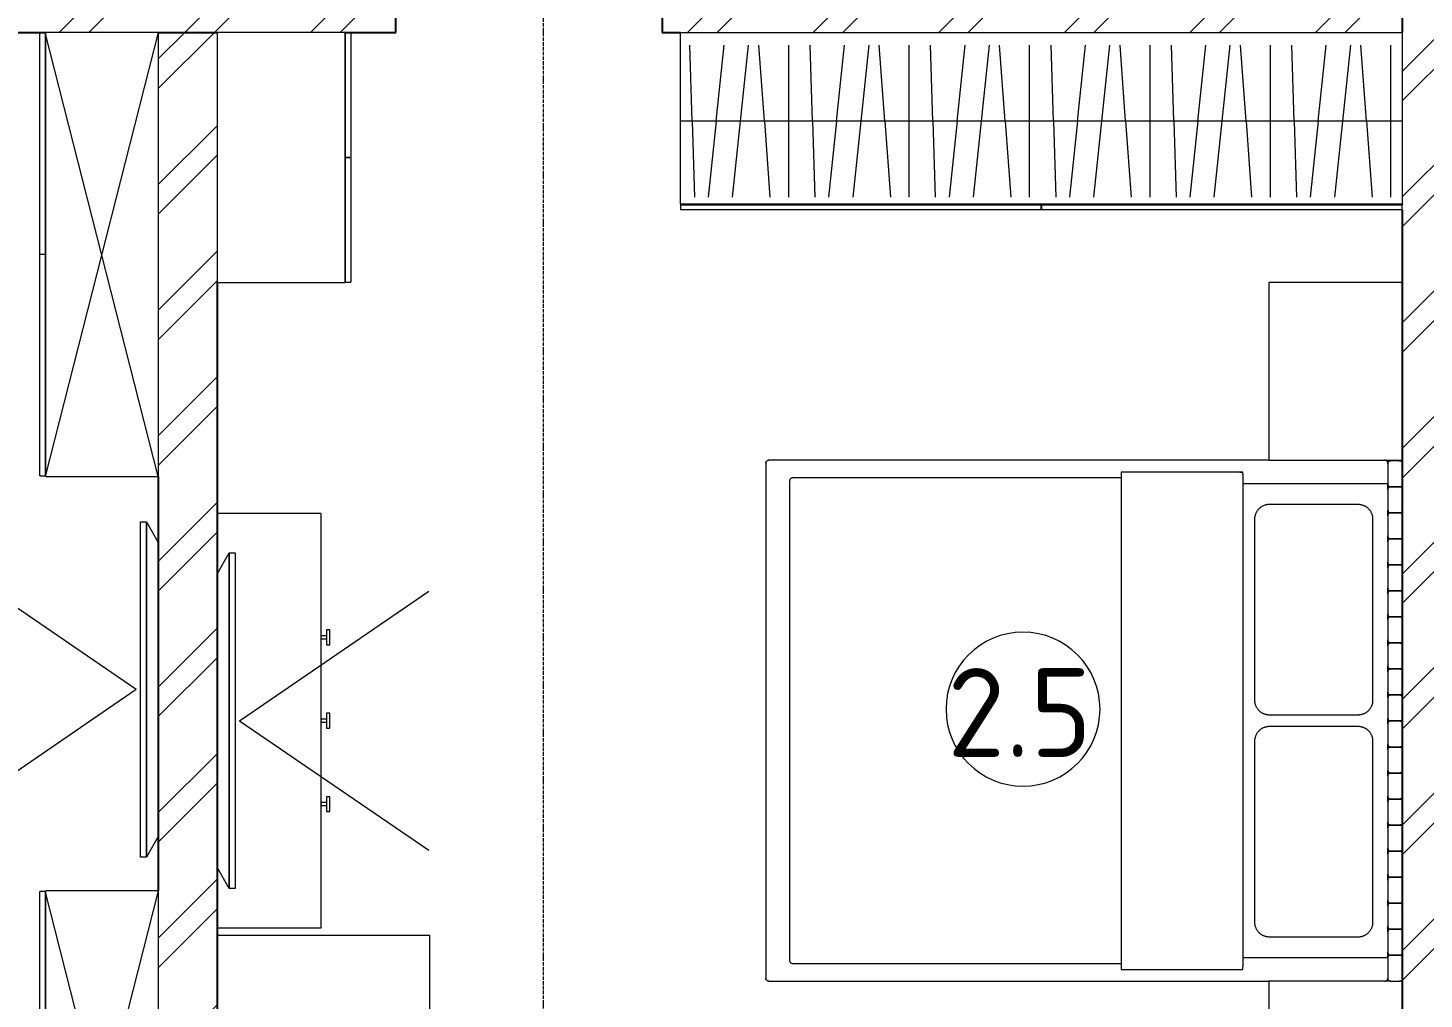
# Model space of a CAD drawing. Header units: millimetres. Extents: x -5016 to 62892, y -6019 to 88916.
# Drawn here: x 7760 to 12475, y 42884 to 46165 of the extents above; entities that cross this region are included whole.
import ezdxf

# ---------------------------------------------------------------- set-up
doc = ezdxf.new("R2010")
doc.units = ezdxf.units.MM
doc.linetypes.add('Осевая 12-2-2', pattern=[16, 12, -2, 0, -2])
for name, color, linetype, lineweight in [('A-AREA-IDEN', 8, 'Continuous', 13), ('A-DETL-GENF', 9, 'Continuous', 13), ('A-WALL', 8, 'Continuous', 13), ('A-WALL-PATT', 8, 'Continuous', 13), ('I-FURN', 9, 'Continuous', 13), ('M-EQPM', 9, 'Continuous', 13), ('S-GRID', 8, 'Continuous', 13), ('АР_подложка', 8, 'Continuous', 13)]:
    doc.layers.add(name, color=color, linetype=linetype, lineweight=lineweight)
doc.styles.add('GOST Common', font='GOST_Common.ttf', dxfattribs={"height": 300})
pattern_1 = [(45, (0, 0), (-212.132, 212.132), []), (45, (0, 100), (-212.132, 212.132), [])]

# ---------------------------------------------------------------- blocks, each defined once
blk = doc.blocks.new('INT 18 Шкаф - INT 18 Шкаф-1564839-Этаж 2 - Планировка')
at = {"layer": 'A-DETL-GENF'}
for p, q in [((-1179.3, -307), (-1179.3, 207)), ((-1098, -50), (-1116.8, 207)), ((-1016.7, -50), (-989.7, 207)), ((-935.3, -50), (-908.3, 207)), ((-854, -50), (-861.9, 207)), ((-772.7, -307), (-772.7, 207)), ((-691.3, -50), (-710.2, 207)), ((-610, -50), (-583, 207)), ((-528.7, -50), (-501.7, 207)), ((-447.3, -50), (-455.2, 207)), ((-366, -307), (-366, 207)), ((-284.7, -50), (-303.5, 207)), ((-203.3, -50), (-176.3, 207)), ((-122, -50), (-95, 207)), ((-40.7, -50), (-48.5, 207)), ((40.7, -307), (40.7, 207)), ((122, -50), (103.2, 207)), ((203.3, -50), (230.3, 207)), ((284.7, -50), (311.7, 207)), ((366, -50), (358.1, 207)), ((447.3, -307), (447.3, 207)), ((528.7, -50), (509.8, 207)), ((610, -50), (637, 207)), ((691.3, -50), (718.3, 207)), ((772.7, -50), (764.8, 207)), ((854, -307), (854, 207)), ((935.3, -50), (916.5, 207)), ((1016.7, -50), (1043.7, 207)), ((1098, -50), (1125, 207)), ((1179.3, -50), (1171.5, 207)), ((-1220, -50), (-813.3, -50)), ((-1098, -50), (-1079.2, -307)), ((-1043.7, -307), (-1016.7, -50)), ((-935.3, -50), (-962.3, -307)), ((-854, -50), (-846.1, -307)), ((-813.3, -50), (-406.7, -50)), ((-691.3, -50), (-672.5, -307)), ((-637, -307), (-610, -50)), ((-528.7, -50), (-555.7, -307)), ((-447.3, -50), (-439.5, -307)), ((-406.7, -50), (0, -50)), ((-284.7, -50), (-265.8, -307)), ((-230.3, -307), (-203.3, -50)), ((-122, -50), (-149, -307)), ((-40.7, -50), (-32.8, -307)), ((0, -50), (406.7, -50)), ((122, -50), (140.8, -307)), ((176.3, -307), (203.3, -50)), ((284.7, -50), (257.7, -307)), ((366, -50), (373.9, -307)), ((406.7, -50), (813.3, -50)), ((528.7, -50), (547.5, -307)), ((583, -307), (610, -50)), ((691.3, -50), (664.3, -307)), ((772.7, -50), (780.5, -307)), ((813.3, -50), (1220, -50)), ((935.3, -50), (954.2, -307)), ((989.7, -307), (1016.7, -50)), ((1098, -50), (1071, -307)), ((1179.3, -50), (1187.2, -307))]:
    blk.add_line(p, q, dxfattribs=at)
at = {"layer": 'I-FURN'}
for p, q in [((-1218.5, 250), (-0.8, 250)), ((-1218.5, 250), (-1218.5, 232)), ((-0.8, 232), (-0.8, 250)), ((0.8, 250), (1218.5, 250)), ((0.8, 250), (0.8, 232)), ((1218.5, 232), (1218.5, 250)), ((-1220, 230), (-1220, -350)), ((-1220, 230), (1220, 230)), ((-0.8, 232), (-1218.5, 232)), ((1218.5, 232), (0.8, 232)), ((1220, -350), (1220, 230)), ((1220, -350), (-1220, -350))]:
    blk.add_line(p, q, dxfattribs=at)
blk = doc.blocks.new('INT 18 Шкаф - INT 18 Шкаф-1564877-Этаж 2 - Планировка')
at = {"layer": 'I-FURN'}
for p, q in [((-421, 100), (-0.8, 100)), ((-421, 100), (-421, 82)), ((-0.8, 82), (-0.8, 100)), ((0.8, 100), (421, 100)), ((0.8, 100), (0.8, 82)), ((421, 82), (421, 100)), ((-422.5, 80), (-422.5, -350)), ((-422.5, 80), (422.5, 80)), ((-0.8, 82), (-421, 82)), ((421, 82), (0.8, 82)), ((422.5, -350), (422.5, 80)), ((422.5, -350), (-422.5, -350))]:
    blk.add_line(p, q, dxfattribs=at)
blk = doc.blocks.new('ТВ - Плоский экран1 - ТВ 60_ 3-1356783-Этаж 2 - Планировка')
at = {"layer": 'M-EQPM'}
for p, q in [((-570.5, 18.5), (-500.5, 58.5)), ((492.6, 58.5), (562.6, 18.5)), ((-570.5, -1.5), (-570.5, 18.5)), ((-570.5, 18.5), (562.6, 18.5)), ((562.6, 18.5), (-570.5, 18.5)), ((562.6, 18.5), (562.6, -1.5)), ((562.6, -1.5), (-570.5, -1.5)), ((-3.9, -16.5), (-441.8, -655.4)), ((-3.9, -16.5), (433.9, -655.4))]:
    blk.add_line(p, q, dxfattribs=at)
blk = doc.blocks.new('INT 18 Шкаф - INT 18 Шкаф-1565554-Этаж 2 - Планировка')
at = {"layer": 'A-DETL-GENF'}
for p, q in [((750, 350), (-750, -32)), ((-750, 350), (750, -32))]:
    blk.add_line(p, q, dxfattribs=at)
at = {"layer": 'I-FURN'}
for p, q in [((-750, 350), (750, 350)), ((-750, 350), (-750, -30)), ((750, -30), (750, 350)), ((750, -30), (-750, -30)), ((-748.5, -32), (-0.8, -32)), ((-748.5, -32), (-748.5, -50)), ((-0.8, -50), (-0.8, -32)), ((0.8, -32), (748.5, -32)), ((0.8, -32), (0.8, -50)), ((748.5, -50), (748.5, -32)), ((-0.8, -50), (-748.5, -50)), ((748.5, -50), (0.8, -50))]:
    blk.add_line(p, q, dxfattribs=at)
blk = doc.blocks.new('INT 18 Шкаф-ящики - INT 18 Шкаф-ящики-V9-Этаж 2 - Планировка')
at = {"layer": 'I-FURN'}
for p, q in [((300, 100), (-300, 100)), ((-300, 100), (-300, -350)), ((300, -350), (300, 100))]:
    blk.add_line(p, q, dxfattribs=at)
blk = doc.blocks.new('INT 18 Шкаф-ящики - INT 18 Шкаф-ящики-V10-Этаж 2 - Планировка')
at = {"layer": 'I-FURN'}
for p, q in [((-300, 350), (-300, 342)), ((300, -100), (300, 350)), ((-300, 312), (-300, -100)), ((-300, -100), (300, -100))]:
    blk.add_line(p, q, dxfattribs=at)
blk = doc.blocks.new('INT Мягкая стеновая панель - INT Мягкая стеновая панель-1565844-Этаж 2 - Планировка')
at = {"layer": 'I-FURN'}
for p, q in [((-879, -310), (-879, -340)), ((-791.1, -310), (-791.1, -340)), ((-791.1, -340), (-791.1, -310)), ((-703.2, -310), (-703.2, -340)), ((-703.2, -340), (-703.2, -310)), ((-615.3, -310), (-615.3, -340)), ((-615.3, -340), (-615.3, -310)), ((-527.4, -310), (-527.4, -340)), ((-527.4, -340), (-527.4, -310)), ((-439.5, -310), (-439.5, -340)), ((-439.5, -340), (-439.5, -310)), ((-351.6, -310), (-351.6, -340)), ((-351.6, -340), (-351.6, -310)), ((-263.7, -310), (-263.7, -340)), ((-263.7, -340), (-263.7, -310)), ((-175.8, -310), (-175.8, -340)), ((-175.8, -340), (-175.8, -310)), ((-87.9, -310), (-87.9, -340)), ((-87.9, -340), (-87.9, -310)), ((0, -310), (0, -340)), ((0, -340), (0, -310)), ((87.9, -310), (87.9, -340)), ((87.9, -340), (87.9, -310)), ((175.8, -310), (175.8, -340)), ((175.8, -340), (175.8, -310)), ((263.7, -310), (263.7, -340)), ((263.7, -340), (263.7, -310)), ((351.6, -310), (351.6, -340)), ((351.6, -340), (351.6, -310)), ((439.5, -310), (439.5, -340)), ((439.5, -340), (439.5, -310)), ((527.4, -310), (527.4, -340)), ((527.4, -340), (527.4, -310)), ((615.3, -310), (615.3, -340)), ((615.3, -340), (615.3, -310)), ((703.2, -310), (703.2, -340)), ((703.2, -340), (703.2, -310)), ((791.1, -340), (791.1, -310)), ((791.1, -310), (791.1, -340)), ((879, -340), (879, -310)), ((-869, -350), (-801.1, -350)), ((-781.1, -350), (-713.2, -350)), ((-693.2, -350), (-625.3, -350)), ((-605.3, -350), (-537.4, -350)), ((-517.4, -350), (-449.5, -350)), ((-429.5, -350), (-361.6, -350)), ((-341.6, -350), (-273.7, -350)), ((-253.7, -350), (-185.8, -350)), ((-165.8, -350), (-97.9, -350)), ((-77.9, -350), (-10, -350)), ((10, -350), (77.9, -350)), ((97.9, -350), (165.8, -350)), ((185.8, -350), (253.7, -350)), ((273.7, -350), (341.6, -350)), ((361.6, -350), (429.5, -350)), ((449.5, -350), (517.4, -350)), ((537.4, -350), (605.3, -350)), ((625.3, -350), (693.2, -350)), ((713.2, -350), (781.1, -350)), ((801.1, -350), (869, -350))]:
    blk.add_line(p, q, dxfattribs=at)
at = {"layer": 'I-FURN', "flags": 128}
for points in [[(-874.9, -302), (-876.1, -302.9), (-877.7, -305), (-878.7, -307.4), (-879, -310)], [(-879, -310), (-878.7, -307.4), (-877.7, -305)], [(-791.1, -310), (-791.4, -307.4), (-792.4, -305), (-794, -302.9), (-795.2, -302)], [(-792.4, -305), (-791.4, -307.4), (-791.1, -310)], [(-787, -302), (-788.2, -302.9), (-789.8, -305), (-790.8, -307.4), (-791.1, -310)], [(-791.1, -310), (-790.8, -307.4), (-789.8, -305)], [(-703.2, -310), (-703.5, -307.4), (-704.5, -305), (-706.1, -302.9), (-707.3, -302)], [(-704.5, -305), (-703.5, -307.4), (-703.2, -310)], [(-699.1, -302), (-700.3, -302.9), (-701.9, -305), (-702.9, -307.4), (-703.2, -310)], [(-703.2, -310), (-702.9, -307.4), (-701.9, -305)], [(-615.3, -310), (-615.6, -307.4), (-616.6, -305), (-618.2, -302.9), (-619.4, -302)], [(-616.6, -305), (-615.6, -307.4), (-615.3, -310)], [(-611.2, -302), (-612.4, -302.9), (-614, -305), (-615, -307.4), (-615.3, -310)], [(-615.3, -310), (-615, -307.4), (-614, -305)], [(-527.4, -310), (-527.7, -307.4), (-528.7, -305), (-530.3, -302.9), (-531.5, -302)], [(-528.7, -305), (-527.7, -307.4), (-527.4, -310)], [(-523.3, -302), (-524.5, -302.9), (-526.1, -305), (-527.1, -307.4), (-527.4, -310)], [(-527.4, -310), (-527.1, -307.4), (-526.1, -305)], [(-439.5, -310), (-439.8, -307.4), (-440.8, -305), (-442.4, -302.9), (-443.6, -302)], [(-440.8, -305), (-439.8, -307.4), (-439.5, -310)], [(-435.4, -302), (-436.6, -302.9), (-438.2, -305), (-439.2, -307.4), (-439.5, -310)], [(-439.5, -310), (-439.2, -307.4), (-438.2, -305)], [(-351.6, -310), (-351.9, -307.4), (-352.9, -305), (-354.5, -302.9), (-355.7, -302)], [(-352.9, -305), (-351.9, -307.4), (-351.6, -310)], [(-347.5, -302), (-348.7, -302.9), (-350.3, -305), (-351.3, -307.4), (-351.6, -310)], [(-351.6, -310), (-351.3, -307.4), (-350.3, -305)], [(-263.7, -310), (-264, -307.4), (-265, -305), (-266.6, -302.9), (-267.8, -302)], [(-265, -305), (-264, -307.4), (-263.7, -310)], [(-259.6, -302), (-260.8, -302.9), (-262.4, -305), (-263.4, -307.4), (-263.7, -310)], [(-263.7, -310), (-263.4, -307.4), (-262.4, -305)], [(-175.8, -310), (-176.1, -307.4), (-177.1, -305), (-178.7, -302.9), (-179.9, -302)], [(-177.1, -305), (-176.1, -307.4), (-175.8, -310)], [(-171.7, -302), (-172.9, -302.9), (-174.5, -305), (-175.5, -307.4), (-175.8, -310)], [(-175.8, -310), (-175.5, -307.4), (-174.5, -305)], [(-87.9, -310), (-88.2, -307.4), (-89.2, -305), (-90.8, -302.9), (-92, -302)], [(-89.2, -305), (-88.2, -307.4), (-87.9, -310)], [(-83.8, -302), (-85, -302.9), (-86.6, -305), (-87.6, -307.4), (-87.9, -310)], [(-87.9, -310), (-87.6, -307.4), (-86.6, -305)], [(0, -310), (-0.3, -307.4), (-1.3, -305), (-2.9, -302.9), (-4.1, -302)], [(-1.3, -305), (-0.3, -307.4), (0, -310)], [(4.1, -302), (2.9, -302.9), (1.3, -305), (0.3, -307.4), (0, -310)], [(0, -310), (0.3, -307.4), (1.3, -305)], [(87.9, -310), (87.6, -307.4), (86.6, -305), (85, -302.9), (83.8, -302)], [(86.6, -305), (87.6, -307.4), (87.9, -310)], [(92, -302), (90.8, -302.9), (89.2, -305), (88.2, -307.4), (87.9, -310)], [(87.9, -310), (88.2, -307.4), (89.2, -305)], [(175.8, -310), (175.5, -307.4), (174.5, -305), (172.9, -302.9), (171.7, -302)], [(174.5, -305), (175.5, -307.4), (175.8, -310)], [(179.9, -302), (178.7, -302.9), (177.1, -305), (176.1, -307.4), (175.8, -310)], [(175.8, -310), (176.1, -307.4), (177.1, -305)], [(263.7, -310), (263.4, -307.4), (262.4, -305), (260.8, -302.9), (259.6, -302)], [(262.4, -305), (263.4, -307.4), (263.7, -310)], [(267.8, -302), (266.6, -302.9), (265, -305), (264, -307.4), (263.7, -310)], [(263.7, -310), (264, -307.4), (265, -305)], [(351.6, -310), (351.3, -307.4), (350.3, -305), (348.7, -302.9), (347.5, -302)], [(350.3, -305), (351.3, -307.4), (351.6, -310)], [(355.7, -302), (354.5, -302.9), (352.9, -305), (351.9, -307.4), (351.6, -310)], [(351.6, -310), (351.9, -307.4), (352.9, -305)], [(439.5, -310), (439.2, -307.4), (438.2, -305), (436.6, -302.9), (435.4, -302)], [(438.2, -305), (439.2, -307.4), (439.5, -310)], [(443.6, -302), (442.4, -302.9), (440.8, -305), (439.8, -307.4), (439.5, -310)], [(439.5, -310), (439.8, -307.4), (440.8, -305)], [(527.4, -310), (527.1, -307.4), (526.1, -305), (524.5, -302.9), (523.3, -302)], [(526.1, -305), (527.1, -307.4), (527.4, -310)], [(531.5, -302), (530.3, -302.9), (528.7, -305), (527.7, -307.4), (527.4, -310)], [(527.4, -310), (527.7, -307.4), (528.7, -305)], [(615.3, -310), (615, -307.4), (614, -305), (612.4, -302.9), (611.2, -302)], [(614, -305), (615, -307.4), (615.3, -310)], [(619.4, -302), (618.2, -302.9), (616.6, -305), (615.6, -307.4), (615.3, -310)], [(615.3, -310), (615.6, -307.4), (616.6, -305)], [(703.2, -310), (702.9, -307.4), (701.9, -305), (700.3, -302.9), (699.1, -302)], [(701.9, -305), (702.9, -307.4), (703.2, -310)], [(707.3, -302), (706.1, -302.9), (704.5, -305), (703.5, -307.4), (703.2, -310)], [(703.2, -310), (703.5, -307.4), (704.5, -305)], [(791.1, -310), (790.8, -307.4), (789.8, -305), (788.2, -302.9), (787, -302)], [(789.8, -305), (790.8, -307.4), (791.1, -310)], [(795.2, -302), (794, -302.9), (792.4, -305), (791.4, -307.4), (791.1, -310)], [(791.1, -310), (791.4, -307.4), (792.4, -305)], [(879, -310), (878.7, -307.4), (877.7, -305), (876.1, -302.9), (874.9, -302)], [(877.7, -305), (878.7, -307.4), (879, -310)], [(-879, -340), (-878.7, -342.6), (-877.7, -345), (-876.1, -347.1), (-874, -348.7), (-871.6, -349.7), (-869, -350)], [(-877.7, -345), (-878.7, -342.6), (-879, -340)], [(-869, -350), (-871.6, -349.7), (-874, -348.7)], [(-801.1, -350), (-798.5, -349.7), (-796.1, -348.7), (-794, -347.1), (-792.4, -345), (-791.4, -342.6), (-791.1, -340)], [(-796.1, -348.7), (-798.5, -349.7), (-801.1, -350)], [(-791.1, -340), (-791.4, -342.6), (-792.4, -345)], [(-791.1, -340), (-790.8, -342.6), (-789.8, -345), (-788.2, -347.1), (-786.1, -348.7), (-783.7, -349.7), (-781.1, -350)], [(-789.8, -345), (-790.8, -342.6), (-791.1, -340)], [(-781.1, -350), (-783.7, -349.7), (-786.1, -348.7)], [(-713.2, -350), (-710.6, -349.7), (-708.2, -348.7), (-706.1, -347.1), (-704.5, -345), (-703.5, -342.6), (-703.2, -340)], [(-708.2, -348.7), (-710.6, -349.7), (-713.2, -350)], [(-703.2, -340), (-703.5, -342.6), (-704.5, -345)], [(-703.2, -340), (-702.9, -342.6), (-701.9, -345), (-700.3, -347.1), (-698.2, -348.7), (-695.8, -349.7), (-693.2, -350)], [(-701.9, -345), (-702.9, -342.6), (-703.2, -340)], [(-693.2, -350), (-695.8, -349.7), (-698.2, -348.7)], [(-625.3, -350), (-622.7, -349.7), (-620.3, -348.7), (-618.2, -347.1), (-616.6, -345), (-615.6, -342.6), (-615.3, -340)], [(-620.3, -348.7), (-622.7, -349.7), (-625.3, -350)], [(-615.3, -340), (-615.6, -342.6), (-616.6, -345)], [(-615.3, -340), (-615, -342.6), (-614, -345), (-612.4, -347.1), (-610.3, -348.7), (-607.9, -349.7), (-605.3, -350)], [(-614, -345), (-615, -342.6), (-615.3, -340)], [(-605.3, -350), (-607.9, -349.7), (-610.3, -348.7)], [(-537.4, -350), (-534.8, -349.7), (-532.4, -348.7), (-530.3, -347.1), (-528.7, -345), (-527.7, -342.6), (-527.4, -340)], [(-532.4, -348.7), (-534.8, -349.7), (-537.4, -350)], [(-527.4, -340), (-527.7, -342.6), (-528.7, -345)], [(-527.4, -340), (-527.1, -342.6), (-526.1, -345), (-524.5, -347.1), (-522.4, -348.7), (-520, -349.7), (-517.4, -350)], [(-526.1, -345), (-527.1, -342.6), (-527.4, -340)], [(-517.4, -350), (-520, -349.7), (-522.4, -348.7)], [(-449.5, -350), (-446.9, -349.7), (-444.5, -348.7), (-442.4, -347.1), (-440.8, -345), (-439.8, -342.6), (-439.5, -340)], [(-444.5, -348.7), (-446.9, -349.7), (-449.5, -350)], [(-439.5, -340), (-439.8, -342.6), (-440.8, -345)], [(-439.5, -340), (-439.2, -342.6), (-438.2, -345), (-436.6, -347.1), (-434.5, -348.7), (-432.1, -349.7), (-429.5, -350)], [(-438.2, -345), (-439.2, -342.6), (-439.5, -340)], [(-429.5, -350), (-432.1, -349.7), (-434.5, -348.7)], [(-361.6, -350), (-359, -349.7), (-356.6, -348.7), (-354.5, -347.1), (-352.9, -345), (-351.9, -342.6), (-351.6, -340)], [(-356.6, -348.7), (-359, -349.7), (-361.6, -350)], [(-351.6, -340), (-351.9, -342.6), (-352.9, -345)], [(-351.6, -340), (-351.3, -342.6), (-350.3, -345), (-348.7, -347.1), (-346.6, -348.7), (-344.2, -349.7), (-341.6, -350)], [(-350.3, -345), (-351.3, -342.6), (-351.6, -340)], [(-341.6, -350), (-344.2, -349.7), (-346.6, -348.7)], [(-273.7, -350), (-271.1, -349.7), (-268.7, -348.7), (-266.6, -347.1), (-265, -345), (-264, -342.6), (-263.7, -340)], [(-268.7, -348.7), (-271.1, -349.7), (-273.7, -350)], [(-263.7, -340), (-264, -342.6), (-265, -345)], [(-263.7, -340), (-263.4, -342.6), (-262.4, -345), (-260.8, -347.1), (-258.7, -348.7), (-256.3, -349.7), (-253.7, -350)], [(-262.4, -345), (-263.4, -342.6), (-263.7, -340)], [(-253.7, -350), (-256.3, -349.7), (-258.7, -348.7)], [(-185.8, -350), (-183.2, -349.7), (-180.8, -348.7), (-178.7, -347.1), (-177.1, -345), (-176.1, -342.6), (-175.8, -340)], [(-180.8, -348.7), (-183.2, -349.7), (-185.8, -350)], [(-175.8, -340), (-176.1, -342.6), (-177.1, -345)], [(-175.8, -340), (-175.5, -342.6), (-174.5, -345), (-172.9, -347.1), (-170.8, -348.7), (-168.4, -349.7), (-165.8, -350)], [(-174.5, -345), (-175.5, -342.6), (-175.8, -340)], [(-165.8, -350), (-168.4, -349.7), (-170.8, -348.7)], [(-97.9, -350), (-95.3, -349.7), (-92.9, -348.7), (-90.8, -347.1), (-89.2, -345), (-88.2, -342.6), (-87.9, -340)], [(-92.9, -348.7), (-95.3, -349.7), (-97.9, -350)], [(-87.9, -340), (-88.2, -342.6), (-89.2, -345)], [(-87.9, -340), (-87.6, -342.6), (-86.6, -345), (-85, -347.1), (-82.9, -348.7), (-80.5, -349.7), (-77.9, -350)], [(-86.6, -345), (-87.6, -342.6), (-87.9, -340)], [(-77.9, -350), (-80.5, -349.7), (-82.9, -348.7)], [(-10, -350), (-7.4, -349.7), (-5, -348.7), (-2.9, -347.1), (-1.3, -345), (-0.3, -342.6), (0, -340)], [(-5, -348.7), (-7.4, -349.7), (-10, -350)], [(0, -340), (-0.3, -342.6), (-1.3, -345)], [(0, -340), (0.3, -342.6), (1.3, -345), (2.9, -347.1), (5, -348.7), (7.4, -349.7), (10, -350)], [(1.3, -345), (0.3, -342.6), (0, -340)], [(10, -350), (7.4, -349.7), (5, -348.7)], [(77.9, -350), (80.5, -349.7), (82.9, -348.7), (85, -347.1), (86.6, -345), (87.6, -342.6), (87.9, -340)], [(82.9, -348.7), (80.5, -349.7), (77.9, -350)], [(87.9, -340), (87.6, -342.6), (86.6, -345)], [(87.9, -340), (88.2, -342.6), (89.2, -345), (90.8, -347.1), (92.9, -348.7), (95.3, -349.7), (97.9, -350)], [(89.2, -345), (88.2, -342.6), (87.9, -340)], [(97.9, -350), (95.3, -349.7), (92.9, -348.7)], [(165.8, -350), (168.4, -349.7), (170.8, -348.7), (172.9, -347.1), (174.5, -345), (175.5, -342.6), (175.8, -340)], [(170.8, -348.7), (168.4, -349.7), (165.8, -350)], [(175.8, -340), (175.5, -342.6), (174.5, -345)], [(175.8, -340), (176.1, -342.6), (177.1, -345), (178.7, -347.1), (180.8, -348.7), (183.2, -349.7), (185.8, -350)], [(177.1, -345), (176.1, -342.6), (175.8, -340)], [(185.8, -350), (183.2, -349.7), (180.8, -348.7)], [(253.7, -350), (256.3, -349.7), (258.7, -348.7), (260.8, -347.1), (262.4, -345), (263.4, -342.6), (263.7, -340)], [(258.7, -348.7), (256.3, -349.7), (253.7, -350)], [(263.7, -340), (263.4, -342.6), (262.4, -345)], [(263.7, -340), (264, -342.6), (265, -345), (266.6, -347.1), (268.7, -348.7), (271.1, -349.7), (273.7, -350)], [(265, -345), (264, -342.6), (263.7, -340)], [(273.7, -350), (271.1, -349.7), (268.7, -348.7)], [(341.6, -350), (344.2, -349.7), (346.6, -348.7), (348.7, -347.1), (350.3, -345), (351.3, -342.6), (351.6, -340)], [(346.6, -348.7), (344.2, -349.7), (341.6, -350)], [(351.6, -340), (351.3, -342.6), (350.3, -345)], [(351.6, -340), (351.9, -342.6), (352.9, -345), (354.5, -347.1), (356.6, -348.7), (359, -349.7), (361.6, -350)], [(352.9, -345), (351.9, -342.6), (351.6, -340)], [(361.6, -350), (359, -349.7), (356.6, -348.7)], [(429.5, -350), (432.1, -349.7), (434.5, -348.7), (436.6, -347.1), (438.2, -345), (439.2, -342.6), (439.5, -340)], [(434.5, -348.7), (432.1, -349.7), (429.5, -350)], [(439.5, -340), (439.2, -342.6), (438.2, -345)], [(439.5, -340), (439.8, -342.6), (440.8, -345), (442.4, -347.1), (444.5, -348.7), (446.9, -349.7), (449.5, -350)], [(440.8, -345), (439.8, -342.6), (439.5, -340)], [(449.5, -350), (446.9, -349.7), (444.5, -348.7)], [(517.4, -350), (520, -349.7), (522.4, -348.7), (524.5, -347.1), (526.1, -345), (527.1, -342.6), (527.4, -340)], [(522.4, -348.7), (520, -349.7), (517.4, -350)], [(527.4, -340), (527.1, -342.6), (526.1, -345)], [(527.4, -340), (527.7, -342.6), (528.7, -345), (530.3, -347.1), (532.4, -348.7), (534.8, -349.7), (537.4, -350)], [(528.7, -345), (527.7, -342.6), (527.4, -340)], [(537.4, -350), (534.8, -349.7), (532.4, -348.7)], [(605.3, -350), (607.9, -349.7), (610.3, -348.7), (612.4, -347.1), (614, -345), (615, -342.6), (615.3, -340)], [(610.3, -348.7), (607.9, -349.7), (605.3, -350)], [(615.3, -340), (615, -342.6), (614, -345)], [(615.3, -340), (615.6, -342.6), (616.6, -345), (618.2, -347.1), (620.3, -348.7), (622.7, -349.7), (625.3, -350)], [(616.6, -345), (615.6, -342.6), (615.3, -340)], [(625.3, -350), (622.7, -349.7), (620.3, -348.7)], [(693.2, -350), (695.8, -349.7), (698.2, -348.7), (700.3, -347.1), (701.9, -345), (702.9, -342.6), (703.2, -340)], [(698.2, -348.7), (695.8, -349.7), (693.2, -350)], [(703.2, -340), (702.9, -342.6), (701.9, -345)], [(703.2, -340), (703.5, -342.6), (704.5, -345), (706.1, -347.1), (708.2, -348.7), (710.6, -349.7), (713.2, -350)], [(704.5, -345), (703.5, -342.6), (703.2, -340)], [(713.2, -350), (710.6, -349.7), (708.2, -348.7)], [(781.1, -350), (783.7, -349.7), (786.1, -348.7), (788.2, -347.1), (789.8, -345), (790.8, -342.6), (791.1, -340)], [(786.1, -348.7), (783.7, -349.7), (781.1, -350)], [(791.1, -340), (790.8, -342.6), (789.8, -345)], [(791.1, -340), (791.4, -342.6), (792.4, -345), (794, -347.1), (796.1, -348.7), (798.5, -349.7), (801.1, -350)], [(792.4, -345), (791.4, -342.6), (791.1, -340)], [(801.1, -350), (798.5, -349.7), (796.1, -348.7)], [(869, -350), (871.6, -349.7), (874, -348.7), (876.1, -347.1), (877.7, -345), (878.7, -342.6), (879, -340)], [(874, -348.7), (871.6, -349.7), (869, -350)], [(879, -340), (878.7, -342.6), (877.7, -345)]]:
    blk.add_lwpolyline(points, dxfattribs=at)
blk = doc.blocks.new('INT 15 Тумба - INT 15 Тумба-1565934-Этаж 2 - Планировка')
at = {"layer": 'I-FURN'}
for p, q in [((700, 150), (-700, 150)), ((-700, 150), (-700, -200)), ((-256.7, 180), (-306.7, 180)), ((-306.7, 180), (-306.7, 168)), ((-306.7, 168), (-256.7, 168)), ((-286.7, 171), (-286.7, 150)), ((-286.7, 150), (-286.5, 150)), ((-286.7, 150), (-284.2, 150)), ((-279.2, 150), (-276.7, 150)), ((-276.8, 150), (-276.7, 150)), ((-276.7, 150), (-276.7, 171)), ((-256.7, 168), (-256.7, 180)), ((25, 180), (-25, 180)), ((-25, 180), (-25, 168)), ((-25, 168), (25, 168)), ((-5, 171), (-5, 150)), ((-5, 150), (-4.8, 150)), ((-5, 150), (-2.5, 150)), ((2.5, 150), (5, 150)), ((4.8, 150), (5, 150)), ((5, 150), (5, 171)), ((25, 168), (25, 180)), ((306.7, 180), (256.7, 180)), ((256.7, 180), (256.7, 168)), ((256.7, 168), (306.7, 168)), ((276.7, 171), (276.7, 150)), ((276.7, 150), (276.8, 150)), ((276.7, 150), (279.2, 150)), ((284.2, 150), (286.7, 150)), ((286.5, 150), (286.7, 150)), ((286.7, 150), (286.7, 171)), ((306.7, 168), (306.7, 180)), ((700, -200), (700, 150))]:
    blk.add_line(p, q, dxfattribs=at)
blk = doc.blocks.new('ТВ - Плоский экран1 - ТВ 60_ 3-1565984-Этаж 2 - Планировка')
at = {"layer": 'M-EQPM'}
for p, q in [((-3.9, 16.5), (-441.8, 655.4)), ((-3.9, 16.5), (433.9, 655.4)), ((-570.5, -18.5), (-570.5, 1.5)), ((-570.5, 1.5), (562.6, 1.5)), ((562.6, 1.5), (562.6, -18.5)), ((562.6, -18.5), (-570.5, -18.5)), ((-500.5, -58.5), (-570.5, -18.5)), ((-570.5, -18.5), (562.6, -18.5)), ((562.6, -18.5), (492.6, -58.5))]:
    blk.add_line(p, q, dxfattribs=at)
blk = doc.blocks.new('INT 18 Шкаф - INT 18 Шкаф-1565985-Этаж 2 - Планировка')
at = {"layer": 'A-DETL-GENF'}
for p, q in [((750, -350), (-750, 32)), ((-750, -350), (750, 32))]:
    blk.add_line(p, q, dxfattribs=at)
at = {"layer": 'I-FURN'}
for p, q in [((-748.5, 50), (-0.8, 50)), ((-748.5, 50), (-748.5, 32)), ((-0.8, 32), (-0.8, 50)), ((0.8, 50), (748.5, 50)), ((0.8, 50), (0.8, 32)), ((748.5, 32), (748.5, 50)), ((-750, 30), (-750, -350)), ((-750, 30), (750, 30)), ((-0.8, 32), (-748.5, 32)), ((748.5, 32), (0.8, 32)), ((750, -350), (750, 30)), ((750, -350), (-750, -350))]:
    blk.add_line(p, q, dxfattribs=at)
blk = doc.blocks.new('INT 18 Шкаф-ящики - INT 18 Шкаф-ящики-1566035-Этаж 2 - Планировка')
at = {"layer": 'I-FURN'}
for p, q in [((754.8, 366.7), (-754.8, 366.7)), ((-754.8, 366.7), (-754.8, -350)), ((754.8, -350), (754.8, 366.7))]:
    blk.add_line(p, q, dxfattribs=at)
blk = doc.blocks.new('INT Марка помещения - Номер помещения _ Площадь _ Имя-1615504-Этаж 2 - Планировка')
at = {"layer": 'A-AREA-IDEN'}
for start, end in [(360, 180), (180, 360)]:
    blk.add_arc((0, 0), 2.6, start, end, dxfattribs=at)
blk = doc.blocks.new('АР_plan2')
at = {"layer": 'A-WALL-PATT', "lineweight": 9}
h = blk.add_hatch(dxfattribs=at)
h.set_pattern_fill('FP_1', color=256, style=0, pattern_type=2)
h.set_pattern_definition(pattern_1)
h.paths.add_polyline_path([(14568.2, 10822.6), (14568.2, 11122.6), (12070.2, 11122.6), (12070.2, 10822.6), (14485.7, 10822.6)])
h.paths.add_polyline_path([(10875.4, 10822.6), (11170.2, 10822.6), (11170.2, 11122.6), (8918.2, 11122.6), (8918.2, 10822.6), (10568.2, 10822.6)])
h.paths.add_polyline_path([(8018.2, 10822.6), (8018.2, 11122.6), (5768.2, 11122.6), (5768.2, 10822.6), (7987.2, 10822.6)])
h.paths.add_polyline_path([(4808.2, 10822.6), (4868.2, 10822.6), (4868.2, 11122.6), (2368.2, 11122.6), (2368.2, 10822.6), (3654.8, 10822.6)])
h = blk.add_hatch(dxfattribs=at)
h.set_pattern_fill('FP_1', color=256, style=0, pattern_type=2)
h.set_pattern_definition(pattern_1)
h.paths.add_polyline_path([(14968.2, 5972.6), (14968.2, 11122.6), (14568.2, 11122.6), (14568.2, 10822.6), (14570.2, 10822.1), (14570.2, 10242.6), (14568.2, 10242.6), (14568.2, 5972.6)])
h = blk.add_hatch(dxfattribs=at)
h.set_pattern_fill('FP_1', color=256, style=0, pattern_type=2)
h.set_pattern_definition(pattern_1)
h.paths.add_polyline_path([(10568.2, 5972.6), (10568.2, 10822.6), (10368.2, 10822.6), (10368.2, 5972.6)])
at = {"layer": 'A-WALL', "lineweight": 25}
for p, q in [((14568.2, 11822.6), (14568.2, 10822.6)), ((11170.2, 10822.6), (11170.2, 11122.6)), ((12070.2, 11122.6), (12070.2, 10822.6)), ((8918.2, 10822.6), (9988.2, 10822.6)), ((10368.2, 10822.6), (10568.2, 10822.6)), ((10998.2, 10822.6), (11170.2, 10822.6)), ((12070.2, 10822.6), (12130.2, 10822.6)), ((14568.2, 10242.6), (14568.2, 10240.6)), ((14568.2, 10222.6), (14568.2, 6884.8)), ((10568.2, 5972.6), (10568.2, 9977.6)), ((10368.2, 9322.6), (10368.2, 7922.6))]:
    blk.add_line(p, q, dxfattribs=at)
at = {"layer": 'I-FURN'}
for p, q in [((12420.2, 9367.6), (12420.2, 7627.6)), ((14118.2, 9377.6), (12430.2, 9377.6)), ((14020.2, 9337.6), (13620.2, 9337.6)), ((13620.2, 9337.6), (13620.2, 9328.6)), ((14030.2, 9337.6), (14020.2, 9337.6)), ((14020.2, 9337.6), (14030.2, 9337.6)), ((14030.2, 9328.6), (14030.2, 9337.6)), ((14520.2, 9365.6), (14520.2, 9367.6)), ((12500.2, 9307.6), (12500.2, 7687.6)), ((13620.2, 9317.6), (12510.2, 9317.6)), ((13620.2, 9328.6), (13620.2, 7666.6)), ((14520.2, 9297.6), (14030, 9297.6)), ((14030.2, 9328.6), (14030.2, 7666.6)), ((14520.2, 9288.6), (14520.2, 9297.6)), ((14520.2, 9277.7), (14520.2, 9288.6)), ((14420.2, 9227.6), (14120.2, 9227.6)), ((14520.2, 9189.8), (14520.2, 9209.8)), ((14070.2, 9177.6), (14070.2, 8567.6)), ((14470.2, 8567.6), (14470.2, 9177.6)), ((14520.2, 9101.9), (14520.2, 9121.9)), ((14520.2, 9014), (14520.2, 9034)), ((14520.2, 8926.1), (14520.2, 8946.1)), ((14520.2, 8838.2), (14520.2, 8858.2)), ((14520.2, 8750.3), (14520.2, 8770.3)), ((14520.2, 8662.4), (14520.2, 8682.4)), ((14520.2, 8574.5), (14520.2, 8594.5)), ((14120.2, 8517.6), (14420.2, 8517.6)), ((14520.2, 8486.6), (14520.2, 8506.6)), ((14420.2, 8477.6), (14120.2, 8477.6)), ((14070.2, 8427.6), (14070.2, 7817.6)), ((14470.2, 7817.6), (14470.2, 8427.6)), ((14520.2, 8398.7), (14520.2, 8418.7)), ((14520.2, 8310.8), (14520.2, 8330.8)), ((14520.2, 8222.9), (14520.2, 8242.9)), ((14520.2, 8135), (14520.2, 8155)), ((14520.2, 8047.1), (14520.2, 8067.1)), ((14520.2, 7959.2), (14520.2, 7979.2)), ((14520.2, 7871.3), (14520.2, 7891.3)), ((14520.2, 7783.4), (14520.2, 7803.4)), ((14120.2, 7767.6), (14420.2, 7767.6)), ((14030.2, 7697.6), (14520.2, 7697.6)), ((14520.2, 7706.6), (14520.2, 7715.5)), ((14520.2, 7697.6), (14520.2, 7706.6)), ((14520.2, 7695.5), (14520.2, 7697.6)), ((12510.2, 7677.6), (13620.2, 7677.6)), ((13620.2, 7666.6), (13620.2, 7657.6)), ((13620.2, 7657.6), (14020.2, 7657.6)), ((14020.2, 7657.6), (14030.2, 7657.6)), ((14020.2, 7657.6), (14030.2, 7657.6)), ((14030.2, 7657.6), (14030.2, 7666.6)), ((12430.2, 7617.6), (14118.2, 7617.6))]:
    blk.add_line(p, q, dxfattribs=at)
at = {"layer": 'I-FURN', "flags": 128}
for points in [[(12430.2, 9377.6), (12427.6, 9377.3), (12425.2, 9376.3), (12423.1, 9374.7), (12421.5, 9372.6), (12420.5, 9370.2), (12420.2, 9367.6)], [(12420.2, 9367.6), (12420.5, 9370.2), (12421.5, 9372.6)], [(12425.2, 9376.3), (12427.6, 9377.3), (12430.2, 9377.6)], [(14520.2, 9367.6), (14519.9, 9370.2), (14518.9, 9372.6), (14517.3, 9374.7), (14515.2, 9376.3), (14512.8, 9377.3), (14510.2, 9377.6)], [(14510.2, 9377.6), (14512.8, 9377.3), (14515.2, 9376.3)], [(14518.9, 9372.6), (14519.9, 9370.2), (14520.2, 9367.6)], [(12510.2, 9317.6), (12507.6, 9317.3), (12505.2, 9316.3), (12503.1, 9314.7), (12501.5, 9312.6), (12500.5, 9310.2), (12500.2, 9307.6)], [(14120.2, 9227.6), (14118.2, 9227.6), (14116.2, 9227.5), (14114.2, 9227.3), (14112.2, 9227), (14110.3, 9226.6), (14108.3, 9226.2), (14106.4, 9225.7), (14104.5, 9225.1), (14102.6, 9224.4), (14100.7, 9223.7), (14098.9, 9222.9), (14097.1, 9222), (14095.3, 9221), (14093.6, 9220), (14092, 9218.9), (14090.3, 9217.7), (14088.8, 9216.5), (14087.2, 9215.2), (14085.7, 9213.9), (14084.3, 9212.5), (14083, 9211), (14081.7, 9209.5), (14080.4, 9207.9), (14079.2, 9206.3), (14078.1, 9204.7), (14077.1, 9203), (14076.1, 9201.2), (14075.2, 9199.4), (14074.4, 9197.6), (14073.6, 9195.8), (14072.9, 9193.9), (14072.3, 9192), (14071.8, 9190.1), (14071.3, 9188.1), (14070.9, 9186.1), (14070.6, 9184.2), (14070.4, 9182.2), (14070.3, 9180.2), (14070.2, 9178.2), (14070.2, 9177.6)], [(14470.2, 9177.6), (14470.2, 9179.6), (14470, 9181.6), (14469.8, 9183.6), (14469.6, 9185.6), (14469.2, 9187.6), (14468.8, 9189.5), (14468.2, 9191.5), (14467.7, 9193.4), (14467, 9195.3), (14466.2, 9197.1), (14465.4, 9198.9), (14464.5, 9200.7), (14463.6, 9202.5), (14462.6, 9204.2), (14461.5, 9205.9), (14460.3, 9207.5), (14459.1, 9209.1), (14457.8, 9210.6), (14456.4, 9212.1), (14455, 9213.5), (14453.6, 9214.9), (14452.1, 9216.2), (14450.5, 9217.4), (14448.9, 9218.6), (14447.2, 9219.7), (14445.5, 9220.8), (14443.8, 9221.7), (14442, 9222.6), (14440.2, 9223.5), (14438.3, 9224.2), (14436.4, 9224.9), (14434.5, 9225.5), (14432.6, 9226.1), (14430.7, 9226.5), (14428.7, 9226.9), (14426.7, 9227.2), (14424.7, 9227.4), (14422.7, 9227.6), (14420.7, 9227.6), (14420.2, 9227.6)], [(14070.2, 8567.6), (14070.2, 8565.6), (14070.4, 8563.6), (14070.6, 8561.7), (14070.8, 8559.7), (14071.2, 8557.7), (14071.6, 8555.8), (14072.1, 8553.8), (14072.7, 8551.9), (14073.4, 8550), (14074.1, 8548.2), (14075, 8546.3), (14075.8, 8544.6), (14076.8, 8542.8), (14077.8, 8541.1), (14078.9, 8539.4), (14080.1, 8537.8), (14081.3, 8536.2), (14082.6, 8534.7), (14084, 8533.2), (14085.4, 8531.8), (14086.8, 8530.4), (14088.3, 8529.1), (14089.9, 8527.9), (14091.5, 8526.7), (14093.2, 8525.6), (14094.9, 8524.5), (14096.6, 8523.5), (14098.4, 8522.6), (14100.2, 8521.8), (14102.1, 8521), (14104, 8520.4), (14105.9, 8519.7), (14107.8, 8519.2), (14109.7, 8518.8), (14111.7, 8518.4), (14113.7, 8518.1), (14115.7, 8517.8), (14117.7, 8517.7), (14119.7, 8517.6), (14120.2, 8517.6)], [(14420.2, 8517.6), (14422.2, 8517.7), (14424.2, 8517.8), (14426.2, 8518), (14428.2, 8518.3), (14430.1, 8518.6), (14432.1, 8519.1), (14434, 8519.6), (14435.9, 8520.2), (14437.8, 8520.8), (14439.7, 8521.6), (14441.5, 8522.4), (14443.3, 8523.3), (14445, 8524.3), (14446.8, 8525.3), (14448.4, 8526.4), (14450.1, 8527.5), (14451.6, 8528.8), (14453.2, 8530.1), (14454.6, 8531.4), (14456.1, 8532.8), (14457.4, 8534.3), (14458.7, 8535.8), (14460, 8537.4), (14461.2, 8539), (14462.3, 8540.6), (14463.3, 8542.3), (14464.3, 8544.1), (14465.2, 8545.9), (14466, 8547.7), (14466.8, 8549.5), (14467.5, 8551.4), (14468.1, 8553.3), (14468.6, 8555.2), (14469.1, 8557.2), (14469.5, 8559.1), (14469.8, 8561.1), (14470, 8563.1), (14470.1, 8565.1), (14470.2, 8567.1), (14470.2, 8567.6)], [(14120.2, 8477.6), (14118.2, 8477.6), (14116.2, 8477.5), (14114.2, 8477.3), (14112.2, 8477), (14110.3, 8476.6), (14108.3, 8476.2), (14106.4, 8475.7), (14104.5, 8475.1), (14102.6, 8474.4), (14100.7, 8473.7), (14098.9, 8472.9), (14097.1, 8472), (14095.3, 8471), (14093.6, 8470), (14092, 8468.9), (14090.3, 8467.7), (14088.8, 8466.5), (14087.2, 8465.2), (14085.7, 8463.9), (14084.3, 8462.5), (14083, 8461), (14081.7, 8459.5), (14080.4, 8457.9), (14079.2, 8456.3), (14078.1, 8454.7), (14077.1, 8453), (14076.1, 8451.2), (14075.2, 8449.4), (14074.4, 8447.6), (14073.6, 8445.8), (14072.9, 8443.9), (14072.3, 8442), (14071.8, 8440.1), (14071.3, 8438.1), (14070.9, 8436.1), (14070.6, 8434.2), (14070.4, 8432.2), (14070.3, 8430.2), (14070.2, 8428.2), (14070.2, 8427.6)], [(14470.2, 8427.6), (14470.2, 8429.6), (14470, 8431.6), (14469.8, 8433.6), (14469.6, 8435.6), (14469.2, 8437.6), (14468.8, 8439.5), (14468.2, 8441.5), (14467.7, 8443.4), (14467, 8445.3), (14466.2, 8447.1), (14465.4, 8448.9), (14464.5, 8450.7), (14463.6, 8452.5), (14462.6, 8454.2), (14461.5, 8455.9), (14460.3, 8457.5), (14459.1, 8459.1), (14457.8, 8460.6), (14456.4, 8462.1), (14455, 8463.5), (14453.6, 8464.9), (14452.1, 8466.2), (14450.5, 8467.4), (14448.9, 8468.6), (14447.2, 8469.7), (14445.5, 8470.8), (14443.8, 8471.7), (14442, 8472.6), (14440.2, 8473.5), (14438.3, 8474.2), (14436.4, 8474.9), (14434.5, 8475.5), (14432.6, 8476.1), (14430.7, 8476.5), (14428.7, 8476.9), (14426.7, 8477.2), (14424.7, 8477.4), (14422.7, 8477.6), (14420.7, 8477.6), (14420.2, 8477.6)], [(14070.2, 7817.6), (14070.2, 7815.6), (14070.4, 7813.6), (14070.6, 7811.7), (14070.8, 7809.7), (14071.2, 7807.7), (14071.6, 7805.8), (14072.1, 7803.8), (14072.7, 7801.9), (14073.4, 7800), (14074.1, 7798.2), (14075, 7796.3), (14075.8, 7794.6), (14076.8, 7792.8), (14077.8, 7791.1), (14078.9, 7789.4), (14080.1, 7787.8), (14081.3, 7786.2), (14082.6, 7784.7), (14084, 7783.2), (14085.4, 7781.8), (14086.8, 7780.4), (14088.3, 7779.1), (14089.9, 7777.9), (14091.5, 7776.7), (14093.2, 7775.6), (14094.9, 7774.5), (14096.6, 7773.5), (14098.4, 7772.6), (14100.2, 7771.8), (14102.1, 7771), (14104, 7770.4), (14105.9, 7769.7), (14107.8, 7769.2), (14109.7, 7768.8), (14111.7, 7768.4), (14113.7, 7768.1), (14115.7, 7767.8), (14117.7, 7767.7), (14119.7, 7767.6), (14120.2, 7767.6)], [(14420.2, 7767.6), (14422.2, 7767.7), (14424.2, 7767.8), (14426.2, 7768), (14428.2, 7768.3), (14430.1, 7768.6), (14432.1, 7769.1), (14434, 7769.6), (14435.9, 7770.2), (14437.8, 7770.8), (14439.7, 7771.6), (14441.5, 7772.4), (14443.3, 7773.3), (14445, 7774.3), (14446.8, 7775.3), (14448.4, 7776.4), (14450.1, 7777.5), (14451.6, 7778.8), (14453.2, 7780.1), (14454.6, 7781.4), (14456.1, 7782.8), (14457.4, 7784.3), (14458.7, 7785.8), (14460, 7787.4), (14461.2, 7789), (14462.3, 7790.6), (14463.3, 7792.3), (14464.3, 7794.1), (14465.2, 7795.9), (14466, 7797.7), (14466.8, 7799.5), (14467.5, 7801.4), (14468.1, 7803.3), (14468.6, 7805.2), (14469.1, 7807.2), (14469.5, 7809.1), (14469.8, 7811.1), (14470, 7813.1), (14470.1, 7815.1), (14470.2, 7817.1), (14470.2, 7817.6)], [(12500.2, 7687.6), (12500.5, 7685.1), (12501.5, 7682.6), (12503.1, 7680.6), (12505.2, 7679), (12507.6, 7678), (12510.2, 7677.6)], [(12420.2, 7627.6), (12420.5, 7625.1), (12421.5, 7622.6), (12423.1, 7620.6), (12425.2, 7619), (12427.6, 7618), (12430.2, 7617.6)], [(12421.5, 7622.6), (12420.5, 7625.1), (12420.2, 7627.6)], [(12430.2, 7617.6), (12427.6, 7618), (12425.2, 7619)], [(14510.2, 7617.6), (14512.8, 7618), (14515.2, 7619), (14517.3, 7620.6), (14518.9, 7622.6), (14519.9, 7625.1), (14520.2, 7627.6)], [(14515.2, 7619), (14512.8, 7618), (14510.2, 7617.6)], [(14520.2, 7627.6), (14519.9, 7625.1), (14518.9, 7622.6)]]:
    blk.add_lwpolyline(points, dxfattribs=at)
at = {"layer": 'I-FURN'}
for centre, start, end in [((12510.2, 9307.6), 150, 180), ((12510.2, 9307.6), 90, 120), ((12510.2, 7687.6), 180, 210), ((12510.2, 7687.6), 240, 270)]:
    blk.add_arc(centre, 10, start, end, dxfattribs=at)
at = {"layer": 'S-GRID', "color": 251, "linetype": 'Осевая 12-2-2', "true_color": 0x646464}
blk.add_line((11668.2, 22574.8), (11668.2, -1346.2), dxfattribs=at)
at = {"layer": 'A-AREA-IDEN', "xscale": 99.99999999999993, "yscale": 99.99999999999993, "zscale": 99.99999999999993}
blk.add_blockref('INT Марка помещения - Номер помещения _ Площадь _ Имя-1615504-Этаж 2 - Планировка', (13288.4, 8536.5), dxfattribs=at)
at = {"layer": 'I-FURN'}
for name, p, rotation in [('INT 18 Шкаф - INT 18 Шкаф-1565985-Этаж 2 - Планировка', (10018.2, 10072.6), 89.99999999999852), ('INT 18 Шкаф - INT 18 Шкаф-1564877-Этаж 2 - Планировка', (10918.2, 10400.1), 269.9999999999991), ('INT 18 Шкаф - INT 18 Шкаф-1564839-Этаж 2 - Планировка', (13350.2, 10472.6), 180), ('INT 18 Шкаф-ящики - INT 18 Шкаф-ящики-V9-Этаж 2 - Планировка', (14218.2, 9677.6), 90.00000000000118), ('INT Мягкая стеновая панель - INT Мягкая стеновая панель-1565844-Этаж 2 - Планировка', (14870.2, 8496.6), 270.0000000000011), ('INT 15 Тумба - INT 15 Тумба-1565934-Этаж 2 - Планировка', (10768.2, 8497.6), 270.0000000000013), ('INT 18 Шкаф - INT 18 Шкаф-1565554-Этаж 2 - Планировка', (10018.2, 7172.6), 269.9999999999999), ('INT 18 Шкаф-ящики - INT 18 Шкаф-ящики-1566035-Этаж 2 - Планировка', (10918.2, 7017.6), 270.0000000000021), ('INT 18 Шкаф-ящики - INT 18 Шкаф-ящики-V10-Этаж 2 - Планировка', (14218.2, 7317.6), 270.0000000000008)]:
    blk.add_blockref(name, p, dxfattribs=dict(at, rotation=rotation))
at = {"layer": 'M-EQPM'}
for name, p, rotation in [('ТВ - Плоский экран1 - ТВ 60_ 3-1356783-Этаж 2 - Планировка', (10309.7, 8598.9), 269.9999999999992), ('ТВ - Плоский экран1 - ТВ 60_ 3-1565984-Этаж 2 - Планировка', (10626.7, 8493.7), 270.0000000000009)]:
    blk.add_blockref(name, p, dxfattribs=dict(at, rotation=rotation))
at = {"layer": 'A-AREA-IDEN', "insert": (13032.9, 8675.2), "char_height": 300, "width": 625.316, "attachment_point": 1, "style": 'GOST Common'}
blk.add_mtext('2.5', dxfattribs=at)

msp = doc.modelspace()

# ---------------------------------------------------------------- block references
at = {"layer": 'АР_подложка'}
msp.add_blockref('АР_plan2', (-2168, 35327), dxfattribs=at)

doc.saveas('drawing.dxf')
